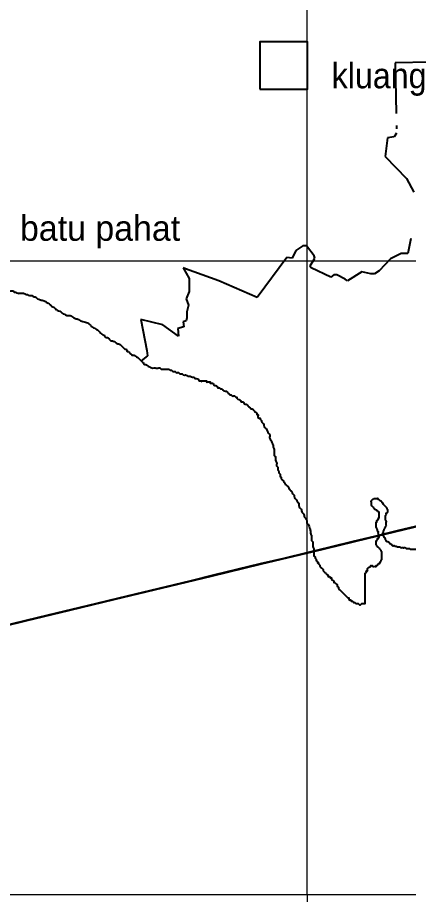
# Model space of a CAD drawing. Header units: metres. Extents: x -400 to 2000400, y -400 to 948520.
# Drawn here: x 554320 to 616002, y 100000 to 238395 of the extents above; entities that cross this region are included whole.
import ezdxf
from ezdxf.enums import TextEntityAlignment as Align

# ---------------------------------------------------------------- set-up
doc = ezdxf.new("R2010")
doc.units = ezdxf.units.M
doc.header["$LTSCALE"] = 1600
doc.linetypes.add('DASH_DOUBLE_DOT', pattern=[9.2, 5, -1.2, 0.3, -1.2, 0.3, -1.2])
for name, color, linetype, lineweight in [('1', 7, 'Continuous', 25), ('2', 7, 'Continuous', 25), ('21', 7, 'DASH_DOUBLE_DOT', 25), ('3', 7, 'Continuous', 13)]:
    doc.layers.add(name, color=color, linetype=linetype, lineweight=lineweight)

msp = doc.modelspace()

# ---------------------------------------------------------------- linework, layer by layer
at = {"layer": '1'}
for points in [[(665751, 169924), (665751, 169863), (665690, 169863), (665690, 169802), (665690, 169741), (665690, 169741), (665651, 169778)], [(548827, 196345), (550483, 196161), (550667, 196161), (551219, 195977), (551587, 195793), (551771, 195793), (552139, 195609), (552323, 195609), (552691, 195425), (552875, 195241), (553243, 195241), (553611, 195241), (553795, 195056), (553979, 195056), (554347, 194872), (554531, 194872), (554899, 194872), (555267, 194872), (555635, 194688), (555819, 194688), (556187, 194504), (556555, 194504), (556923, 194320), (557107, 194320), (557291, 194136), (557659, 193952), (558211, 193768), (558763, 193584), (558947, 193400), (559315, 193216), (559499, 193032), (559683, 192848), (560051, 192664), (560419, 192295), (560787, 192111), (561155, 191927), (561339, 191743), (561707, 191559), (562075, 191375), (562626, 191375), (563178, 191007), (563730, 190823), (564466, 190455), (565202, 190271), (565754, 189903), (566122, 189534), (566490, 189350), (567042, 188982), (567226, 188798), (567410, 188614), (567594, 188430), (567962, 188246), (568330, 187878), (568514, 187878), (568882, 187510), (569434, 187326), (569986, 186958), (570538, 186773), (570722, 186589), (570906, 186405), (571090, 186221), (571274, 186037), (571458, 186037), (571642, 185669), (571826, 185669), (572010, 185485), (572194, 185301), (572378, 185117), (572746, 185117), (572930, 184933), (573298, 184749), (573482, 184565), (573666, 184381), (573850, 184197), (574218, 183828), (574402, 183644), (574586, 183644), (574770, 183460), (575138, 183276), (575506, 183092), (575874, 183092), (576058, 183092), (576610, 183092), (576794, 183092), (576978, 182908), (577162, 182908), (577346, 182908), (577530, 182908), (577714, 182908), (578082, 182908), (578266, 182908)], [(578266, 182908), (578450, 182724), (578634, 182724), (578818, 182540), (579002, 182540), (579186, 182540), (579370, 182356), (579554, 182356), (579738, 182356), (579922, 182172), (580106, 182172), (580290, 182172), (580474, 181988), (580842, 181988), (581210, 181804), (581578, 181804), (581946, 181620), (582130, 181620), (582314, 181436), (582498, 181436), (582866, 181251), (583050, 181067), (583234, 181067), (583250, 180981)], [(583250, 180981), (583418, 181067), (583602, 181067), (583786, 181067), (583970, 181067), (584154, 181067), (584154, 180883), (584338, 180883), (584522, 180883), (584706, 180883), (584706, 180699), (584890, 180699), (585074, 180699), (585258, 180515), (585442, 180331), (585626, 180331), (585810, 180147), (585994, 179963), (586178, 179963), (586362, 179779), (586546, 179779), (586730, 179595), (587098, 179411), (587282, 179411), (587466, 179227), (587650, 179043), (587834, 178859), (588018, 178859), (588202, 178674), (588386, 178674), (588570, 178674), (588754, 178490), (588938, 178490), (588938, 178306), (589306, 178122), (589490, 177938), (589674, 177754), (589858, 177754), (590042, 177570), (590226, 177386), (590410, 177386), (590594, 177202), (590778, 177018), (590962, 176834), (591146, 176650), (591330, 176650), (591514, 176466), (591698, 176282), (591882, 176098), (592066, 175913), (592066, 175729), (592250, 175729), (592250, 175361), (592434, 175177), (592618, 175177), (592618, 174993), (592802, 174809), (592802, 174625), (592986, 174441), (593170, 174257)], [(593170, 174257), (593170, 174073), (593354, 173705), (593538, 173521), (593722, 173152), (593906, 172784), (594090, 172600), (594090, 172048), (594274, 171680), (594458, 171312), (594642, 170944), (594642, 170576), (594826, 170207), (594826, 170023), (594826, 169655), (594826, 169287), (595010, 169103), (595010, 168735), (595010, 168551), (595194, 168183), (595194, 167815), (595194, 167630), (595378, 167446), (595378, 167078), (595562, 166710), (595562, 166526), (595746, 166342), (595746, 165974), (595930, 165790), (595930, 165606), (596114, 165422), (596298, 165238), (596482, 164869), (596666, 164685), (596850, 164501), (597034, 164317), (597218, 163949), (597402, 163765), (597586, 163581), (597770, 163213), (597954, 163029), (597954, 162845), (598138, 162477), (598322, 162293), (598506, 161924), (598690, 161740), (598690, 161372), (598874, 161004), (599058, 160820), (599242, 160268), (599426, 160084), (599610, 159532), (599794, 159347), (599978, 158979), (599978, 158611), (600162, 158427), (600346, 158059), (600530, 157323), (600530, 157139), (600714, 156586), (600714, 156402), (600714, 156218), (600714, 155850), (600898, 155666), (600898, 155298), (600898, 155114), (600898, 154930), (601082, 154562), (601082, 154378), (601082, 154009), (601082, 153825), (601082, 153641), (601082, 153457), (601266, 153273), (601266, 153089), (601450, 152905), (601450, 152721), (601634, 152537), (601634, 152353), (601818, 152353), (601818, 152169), (602002, 151985), (602002, 151801), (602186, 151617), (602370, 151433), (602554, 151248), (602554, 151064), (602738, 150880), (602922, 150696), (603106, 150512), (603290, 150512)], [(610433, 162328), (610323, 162328), (610214, 162219), (610105, 162110), (610105, 161891), (610105, 161673), (610214, 161345), (610323, 161236), (610433, 161126), (610542, 160908), (610651, 160799), (610760, 160799), (610869, 160689), (610979, 160689), (610979, 160580), (611088, 160580), (611197, 160362), (611306, 160362), (611306, 160252), (611306, 160143), (611306, 160034), (611306, 159815), (611306, 159597), (611306, 159488), (611306, 159378), (611197, 159378), (611197, 159269), (611197, 159160), (611088, 159051), (611088, 158941), (610979, 158941), (610979, 158832), (610979, 158723), (610869, 158723), (610869, 158613), (610869, 158504), (610869, 158395), (610869, 158286), (610869, 158176), (610869, 158067), (610869, 157958), (610979, 157849), (610979, 157739), (611088, 157521), (611088, 157412), (611197, 157302), (611197, 157193), (611197, 157084), (611197, 156975), (611197, 156865), (611306, 156756), (611306, 156647), (611306, 156538), (611306, 156428), (611306, 156319), (611197, 156319), (611197, 156210), (611197, 156101), (611088, 156101), (611088, 155991), (610979, 155882), (610979, 155773), (610869, 155773), (610869, 155664), (610869, 155554), (610869, 155445), (610869, 155336), (610869, 155227), (610979, 155117), (610979, 155008), (611088, 154899), (611197, 154790), (611306, 154680), (611416, 154571), (611525, 154462), (611634, 154353), (611634, 154243), (611743, 154134), (611743, 154025), (611743, 153916), (611743, 153806), (611743, 153697), (611743, 153588), (611743, 153479), (611743, 153369), (611743, 153260), (611743, 153151), (611743, 153042), (611743, 152932), (611743, 152823), (611634, 152823)], [(616002, 154571), (615893, 154571), (615675, 154571), (615456, 154680), (615347, 154680), (615129, 154680), (614910, 154680), (614801, 154680), (614692, 154790), (614473, 154790), (614364, 154790), (614255, 154790), (614037, 154899), (613927, 154899), (613818, 155008), (613709, 155008), (613491, 155008), (613381, 155117), (613381, 155227), (613272, 155227), (613163, 155336), (613054, 155336), (613054, 155445), (612944, 155554), (612726, 155664), (612617, 155664), (612508, 155773), (612508, 155882), (612398, 155991), (612398, 156101), (612289, 156210), (612180, 156319), (612180, 156428), (612071, 156538), (612071, 156647), (611962, 156756), (611962, 156865), (611962, 156975), (611962, 157084), (612071, 157084), (612071, 157193), (612071, 157412), (612180, 157521), (612180, 157630), (612289, 157739), (612289, 157849), (612398, 157958), (612398, 158067), (612508, 158176), (612508, 158286), (612508, 158395), (612508, 158504), (612508, 158613), (612508, 158723), (612508, 158941), (612398, 159051), (612398, 159269), (612398, 159378), (612398, 159488), (612398, 159597), (612398, 159706), (612398, 159815), (612508, 159925), (612508, 160034), (612508, 160143), (612617, 160252), (612726, 160362), (612726, 160471), (612726, 160580), (612726, 160689), (612617, 160799), (612617, 160908), (612508, 161126), (612398, 161236), (612289, 161345), (612180, 161454), (612071, 161563), (611962, 161782), (611852, 161782), (611852, 161891), (611743, 162000), (611525, 162110), (611416, 162219), (611306, 162328), (611197, 162328), (611197, 162437), (610979, 162437), (610869, 162437), (610651, 162437), (610542, 162437), (610433, 162328)], [(623865, 162437), (623756, 162328), (623756, 162219), (623756, 162110), (623756, 162000), (623756, 161891), (623756, 161782), (623756, 161673), (623756, 161563), (623756, 161454), (623756, 161345), (623756, 161236), (623647, 161126), (623647, 161017), (623647, 160908), (623538, 160908), (623538, 160799), (623429, 160799), (623429, 160689), (623319, 160580), (623210, 160580), (623210, 160471), (623101, 160471), (622992, 160362), (622883, 160362), (622773, 160252), (622664, 160143), (622664, 160034), (622555, 160034), (622555, 159925), (622446, 159925), (622446, 159815), (622446, 159706), (622337, 159597), (622337, 159488), (622227, 159378), (622227, 159269), (622118, 159269), (622118, 159160), (622009, 159051), (622009, 158941), (621900, 158832), (621900, 158723), (621900, 158613), (621900, 158504), (621900, 158395), (621790, 158286), (621790, 158176), (621681, 158067), (621572, 157958), (621463, 157849), (621354, 157739), (621244, 157630), (621026, 157521), (620808, 157412), (620698, 157302), (620589, 157193), (620371, 157084), (620262, 157084), (620152, 156975), (619934, 156975), (619825, 156975), (619715, 156865), (619606, 156756), (619388, 156538), (619279, 156319), (619060, 155991), (618951, 155664), (618733, 155227), (618623, 154899), (618514, 154680), (618405, 154571), (618405, 154462), (618296, 154462), (618077, 154462), (617859, 154462), (617641, 154571), (617531, 154571), (617422, 154462), (617204, 154462), (617094, 154462), (616985, 154462), (616876, 154462), (616767, 154462), (616658, 154462), (616548, 154462), (616439, 154462), (616330, 154462), (616221, 154571), (616112, 154571), (616002, 154571)], [(611634, 152823), (611634, 152714), (611634, 152605), (611525, 152495), (611525, 152386), (611416, 152386), (611416, 152277), (611416, 152168), (611306, 152168), (611197, 152058), (611088, 151949), (610979, 151840), (610869, 151840), (610869, 151731), (610760, 151731), (610651, 151731), (610542, 151731), (610433, 151731), (610323, 151840), (610214, 151840), (610105, 151840), (609996, 151840), (609996, 151731), (609889, 151732)], [(603290, 150512), (603290, 150328), (603474, 150144), (603658, 150144), (603658, 149960), (603842, 149960), (603842, 149776), (604026, 149592), (604210, 149408), (604210, 149224), (604394, 149224), (604578, 149040), (604762, 148856), (604762, 148672), (604946, 148487), (604946, 148303), (605130, 148119), (605314, 147935), (605498, 147751), (605682, 147567), (605866, 147383), (606050, 147199), (606234, 147015), (606418, 146831), (606602, 146831), (606602, 146647), (606786, 146463), (606970, 146463), (606970, 146279), (607154, 146279), (607338, 146095), (607522, 146095), (607706, 145911), (607890, 145911), (608074, 145911), (608258, 145726), (608442, 145726), (608626, 145911), (608810, 145911), (608994, 145911), (609178, 145911), (609178, 146095), (609178, 146279), (609178, 146463), (609178, 146647), (609178, 146831), (609178, 147015), (609178, 147199), (609178, 147383), (609178, 147567), (609178, 147935), (609178, 148119), (609178, 148303), (609178, 148672), (609178, 148856), (609178, 149040), (609178, 149224), (609178, 149408), (609178, 149592), (609178, 149776), (609178, 149960), (609178, 150144), (609178, 150328), (609178, 150512), (609178, 150696), (609362, 150880), (609362, 151064), (609546, 151064), (609546, 151248), (609546, 151433), (609889, 151732)]]:
    msp.add_spline(points, degree=3, dxfattribs=at)
at = {"layer": '2'}
msp.add_lwpolyline([(592566, 227083), (600066, 227083), (600066, 234583), (592566, 234583)], close=True, dxfattribs=at)
at = {"layer": '21'}
for points in [[(665478, 231970), (613888, 231253), (614127, 220142), (613769, 219545), (612694, 219426), (612336, 216439), (615679, 212974), (616874, 210824)], [(616396, 203536), (615918, 201147), (614843, 201147), (613172, 200310), (611380, 198399), (610664, 197921), (610067, 197921), (609111, 198160), (608634, 198279), (606365, 196846), (606006, 197085), (604693, 197802), (604215, 197802), (603737, 197443), (600632, 198877), (600513, 199235), (601229, 200430), (601110, 200788), (599916, 202341), (599319, 202341), (598244, 201625), (597647, 200430), (596811, 200549), (592153, 194217), (586063, 196846), (580809, 198757), (580450, 198877), (581406, 197204), (581406, 195173), (580928, 193978), (581286, 193023), (581047, 191948), (581047, 190992), (580928, 190514), (580450, 190394), (580570, 189558), (579614, 189319), (579734, 188124), (577226, 189917), (573763, 190753), (574718, 185855), (574837, 185018), (573850, 184197)]]:
    msp.add_lwpolyline(points, dxfattribs=at)
at = {"layer": '3'}
msp.add_line((600000, 100000), (600000, 0), dxfattribs=at)
for points in [[(600000, 100000), (600000, 200000), (600000, 300000), (600000, 400000), (600000, 500000), (600000, 600000), (600000, 700000), (600000, 800000)], [(100000, 200000), (200000, 200000), (300000, 200000), (400000, 200000), (500000, 200000), (600000, 200000), (700000, 200000), (800000, 200000)], [(100000, 100000), (200000, 100000), (300000, 100000), (400000, 100000), (500000, 100000), (600000, 100000), (700000, 100000), (800000, 100000)]]:
    msp.add_spline(points, degree=3, dxfattribs=at)

# ---------------------------------------------------------------- texts
at = {"layer": '2', "width": 0.95}
msp.add_text('kluang', height=4000, dxfattribs=at).set_placement((611369, 227233), align=Align.CENTER)
at = {"layer": '2'}
msp.add_text('batu pahat', height=4000, dxfattribs=at).set_placement((567343, 203161), align=Align.CENTER)

doc.saveas('drawing.dxf')
